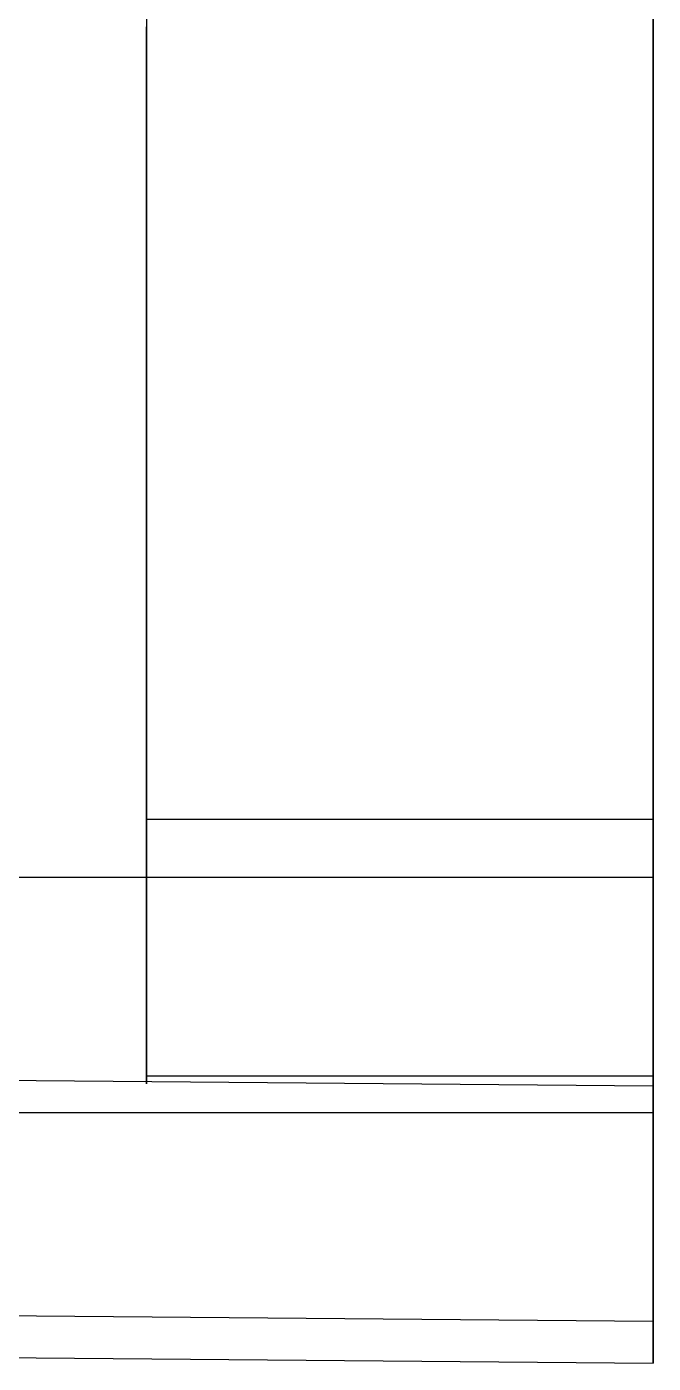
# Model space of a CAD drawing. Extents: x 0 to 702, y -13 to 12.
# Drawn here: x 698.48 to 702, y -12.33 to -4.82 of the extents above; entities that cross this region are included whole.
import ezdxf

# ---------------------------------------------------------------- set-up
doc = ezdxf.new("R2010")
doc.units = 0
doc.layers.get('0').update_dxf_attribs({"linetype": 'CONTINUOUS'})

# ---------------------------------------------------------------- blocks, each defined once
blk = doc.blocks.new('*U1')
at = {"extrusion": (-1, 0, 0)}
blk.add_line((699.15, -9.9924, 12.1344), (699.15, -9.2773, 7.403), dxfattribs=at)
for p, q in [((699.15, -9.2773, 7.403), (702, -9.2773, 7.403)), ((699.15, -10.7191, 16.9419), (702, -10.7191, 16.9419))]:
    blk.add_line(p, q)
at = {"extrusion": (0, -0.988768, -0.149458)}
for p, q in [((699.15, -9.2773, 7.403), (702, -9.2773, 7.403)), ((699.15, -9.9924, 12.1344), (699.15, -9.2773, 7.403)), ((702, -10.7191, 16.9419), (702, -9.2773, 7.403)), ((699.15, -10.7191, 16.9419), (699.15, -9.9924, 12.1344)), ((699.15, -10.7191, 16.9419), (702, -10.7191, 16.9419))]:
    blk.add_line(p, q, dxfattribs=at)
at = {"extrusion": (1, 0, 0)}
for p, q in [((702, -10.7191, 16.9419), (702, -9.2773, 7.403)), ((699.15, -10.7191, 16.9419), (699.15, -9.9924, 12.1344))]:
    blk.add_line(p, q, dxfattribs=at)
at = {"extrusion": (-1, 0, 0)}
for centre, radius, start, end in [((0.7647, 15.9879, -699.15), 10, 269.47425, 337.33461), ((0.7647, 15.9879, -699.15), 10, 269.47425, 337.33461), ((-1.8928, 11.7882, -699.15), 12, 304.03402, 338.56591), ((0.7647, 15.9879, -699.15), 10, 337.33461, 5.47435)]:
    blk.add_arc(centre, radius, start, end, dxfattribs=at)
at = {"extrusion": (1, 0, 0)}
for centre, radius, start, end in [((-0.7647, 15.9879, 702), 10, 106.66529, 174.52565), ((-0.7647, 15.9879, 702), 10, 106.66529, 174.52565), ((1.8928, 11.7882, 699.15), 12, 201.43409, 235.96598), ((1.8928, 11.7882, 702), 12, 201.43409, 235.96598), ((1.8928, 11.7882, 702), 12, 201.43409, 235.96598), ((-0.7647, 15.9879, 699.15), 10, 174.52565, 202.66539)]:
    blk.add_arc(centre, radius, start, end, dxfattribs=at)
blk = doc.blocks.new('*U4')
for p, q in [((694.438701, -9.602168, 7.459126), (702, -9.602168, 7.459126)), ((693.633359, -10.704306, 7.232889), (702, -10.775829, 7.218207)), ((692.561943, -10.924762, 13.902303), (702, -10.924762, 13.902303)), ((642.28691, -11.81363, 15.987856), (702, -12.334738, 15.987856)), ((642.28691, -11.81363, 15.987856), (702, -12.334738, 15.987856)), ((691.90019, -12.012084, 13.679108), (702, -12.098424, 13.661385))]:
    blk.add_line(p, q)
at = {"extrusion": (0, 0.979575, 0.201078)}
for p, q in [((694.438701, -9.602168, 7.459126), (702, -9.602168, 7.459126)), ((702, -10.924762, 13.902303), (702, -9.602168, 7.459126)), ((692.561943, -10.924762, 13.902303), (702, -10.924762, 13.902303))]:
    blk.add_line(p, q, dxfattribs=at)
at = {"extrusion": (1, 0, 0)}
for p, q in [((702, -10.924762, 13.902303), (702, -9.602168, 7.459126)), ((702, -12.098424, 13.661385), (702, -10.775829, 7.218207))]:
    blk.add_line(p, q, dxfattribs=at)
at = {"extrusion": (-0.008727, -0.979538, -0.20107)}
for p, q in [((693.633359, -10.704306, 7.232889), (702, -10.775829, 7.218207)), ((702, -12.098424, 13.661385), (702, -10.775829, 7.218207)), ((691.90019, -12.012084, 13.679108), (702, -12.098424, 13.661385))]:
    blk.add_line(p, q, dxfattribs=at)
at = {"extrusion": (1, 0, 0)}
for centre, radius, start, end in [((-0.764738, 15.987856, 702), 11.57, 5.6, 180), ((-0.764738, 15.987856, 702), 11.57, 5.6, 180), ((-0.764738, 15.987856, 702), 10.371867, 5.6, 191.6), ((-0.764738, 15.987856, 702), 10.371867, 5.6, 191.6), ((-1.959652, 9.027909, 702), 7.801867, 191.6, 263.4262169), ((-1.959652, 9.027909, 702), 7.801867, 191.6, 263.4262169), ((-1.959652, 9.027909, 702), 9, 191.6, 263.4262169), ((-1.959652, 9.027909, 702), 9, 191.6, 263.4262169), ((-0.764738, 15.987856, 702), 11.57, 180, 191.6), ((-0.764738, 15.987856, 702), 11.57, 180, 191.6)]:
    blk.add_arc(centre, radius, start, end, dxfattribs=at)

msp = doc.modelspace()

# ---------------------------------------------------------------- block references
for name in ['*U4', '*U1']:
    msp.add_blockref(name, (0, 0))

doc.saveas('drawing.dxf')
